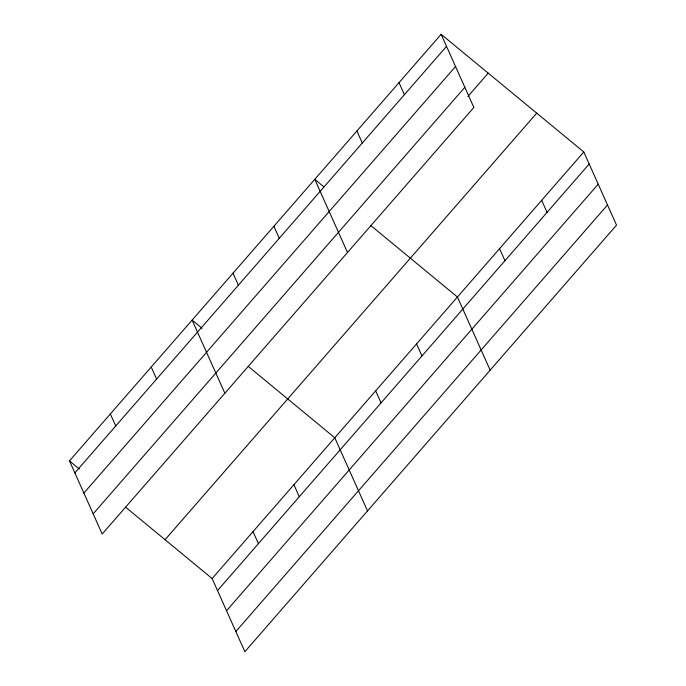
<?xml version="1.0" encoding="UTF-8"?>
<svg xmlns="http://www.w3.org/2000/svg" width="686" height="686" viewBox="0 0 686 686"><rect width="100%" height="100%" fill="white"/><g stroke="black" fill="none" stroke-linecap="round" stroke-linejoin="round"><path stroke-width="1.03" d="M441.141 34.3L473.863 107.453L102.197 534.017L69.475 460.872L441.141 34.3L583.803 151.983L616.525 225.128L244.859 651.7L212.137 578.547L125.598 507.16M74.851 472.903L446.526 46.339M83.881 493.071L455.547 66.508M93.167 513.848L464.842 87.285M467.861 96.503L488.218 73.136M165.06 539.711L536.726 113.147M212.137 578.547L583.803 151.983M217.522 590.586L589.188 164.014M226.543 610.754L598.209 184.182M235.838 631.532L607.504 204.968M323.861 186.824L314.771 179.329L347.493 252.482M370.894 225.625L457.442 297.012L490.164 370.166M202.036 328.277L192.123 320.105L224.845 393.25M248.246 366.393L334.794 437.779L367.516 510.933M69.475 460.872L79.379 469.044M541.683 200.329L547.068 212.36M499.562 248.666L504.947 260.706M399.012 82.646L404.397 94.685M356.892 130.992L362.277 143.022M416.556 343.935L421.941 355.974M375.671 390.857L381.056 402.896M273.885 226.251L279.271 238.291M233.008 273.182L238.385 285.213M293.908 484.702L299.293 496.741M253.023 531.624L258.408 543.664M151.237 367.027L156.622 379.058M110.352 413.95L115.737 425.98"/></g></svg>
